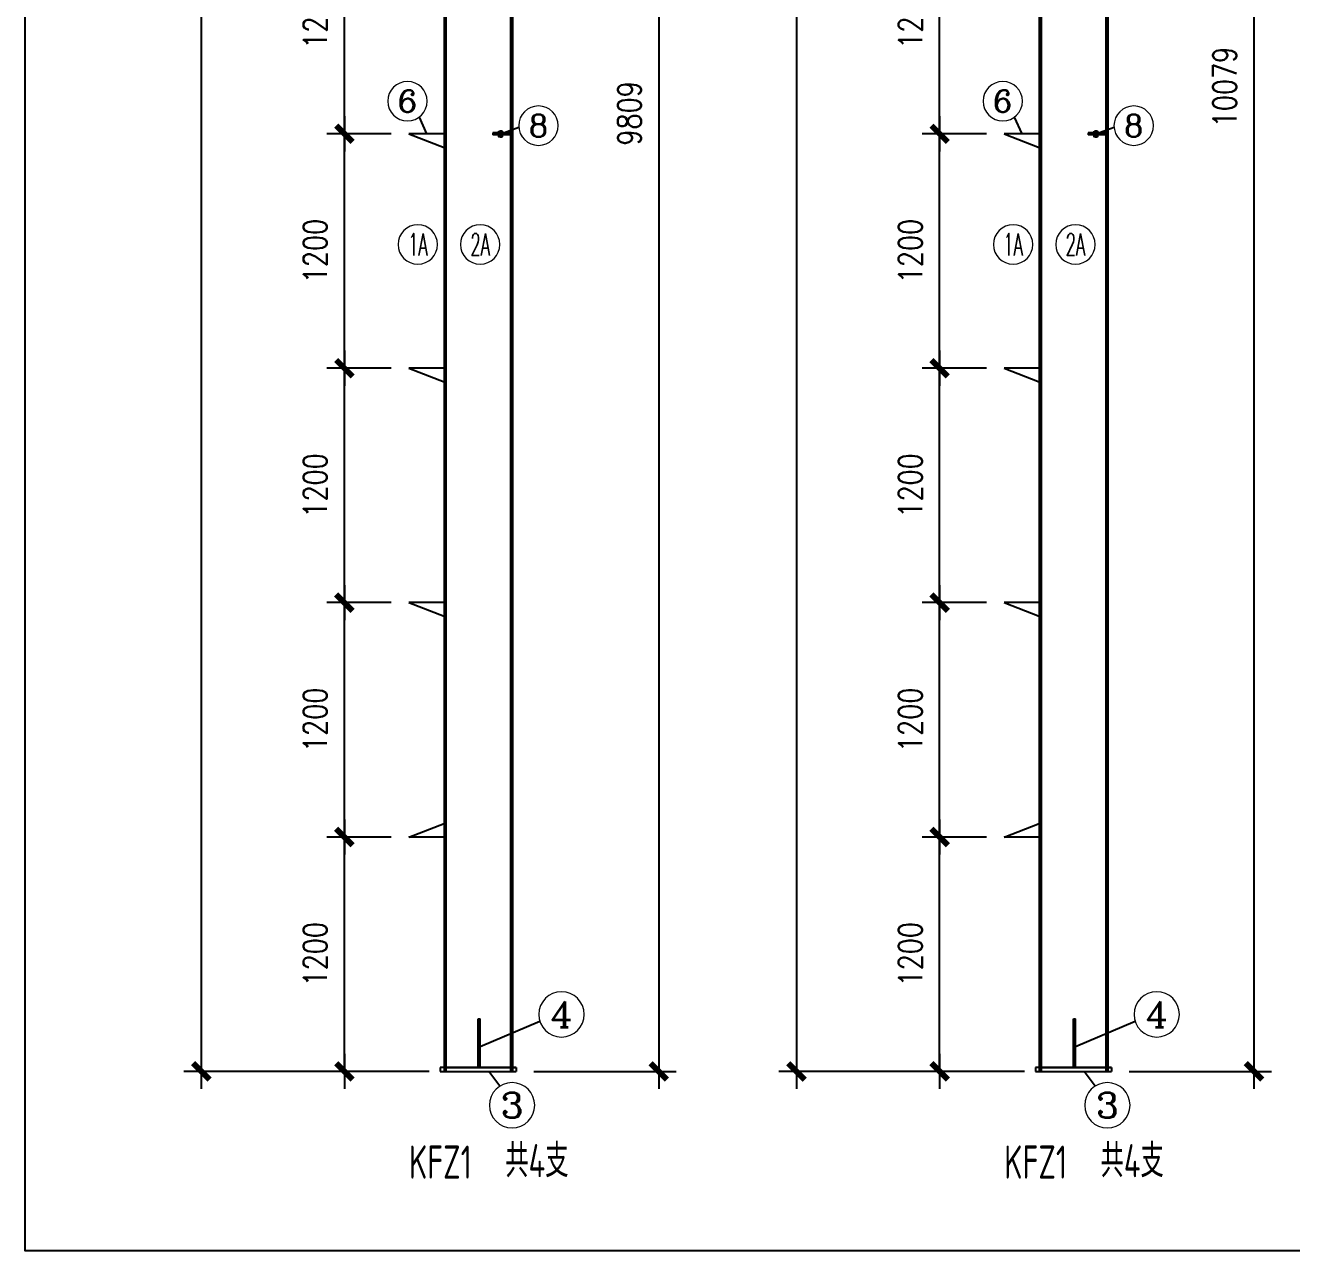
# Model space of a CAD drawing. Header units: millimetres. Extents: x 1471994 to 4527627, y -5186613 to -1927582.
# Drawn here: x 1494808 to 1501290, y -2013456 to -2007183 of the extents above; entities that cross this region are included whole.
import ezdxf
from ezdxf.enums import TextEntityAlignment as Align

# ---------------------------------------------------------------- set-up
doc = ezdxf.new("R2010")
doc.units = ezdxf.units.MM
doc.header["$LTSCALE"] = 1000
doc.header["$PDMODE"] = 34
doc.layers.add('钢架', color=7, linetype='Continuous', lineweight=25)
doc.styles.add('COMPLEX', font='COMPLEX')
doc.styles.add('DIM_FONT', font='simplex.shx', dxfattribs={"width": 0.8, "bigfont": 'hztxt.shx'})
doc.styles.add('TSSD_Label', font='Tssdeng.shx', dxfattribs={"width": 0.7, "bigfont": 'hztxt.shx'})
doc.dimstyles.new('WGH(1)', dxfattribs={"dimscale": 1.2, "dimtxt": 100, "dimasz": 0.5, "dimexe": 75, "dimexo": 75, "dimgap": 75, "dimtad": 1, "dimdec": 0, "dimzin": 0, "dimdsep": 46, "dimtxsty": 'DIM_FONT', "dimblk1": '_DIMX', "dimblk2": '_DIMX', "dimsah": 1, "dimcen": 0.09, "dimclrd": 3, "dimclre": 3, "dimclrt": 7, "dimadec": 0, "dimazin": 0, "dimtfac": 1, "dimtdec": 0, "dimtix": 1, "dimtmove": 2, "dimatfit": 3, "dimldrblk": '_DIMX', "dimfxl": 1, "dimtolj": 1, "dimtzin": 0, "dimarcsym": 0})

# ---------------------------------------------------------------- blocks, each defined once
blk = doc.blocks.new('_DIMX')
blk.add_line((-150, 0), (150, 0))
at = {"const_width": 50}
blk.add_lwpolyline([(-70, -70), (70, 70)], dxfattribs=at)
blk = doc.blocks.new('*D672')
at = {"color": 3, "lineweight": -2}
for p, q in [((1496501.2, -2001308.3), (1495618.7, -2001308.3)), ((1495708.7, -2001308.9), (1495708.7, -2012537.7)), ((1496875.2, -2012538.3), (1495618.7, -2012538.3))]:
    blk.add_line(p, q, dxfattribs=at)
at = {"layer": 'Defpoints', "color": 0}
for p in [(1496591.2, -2001308.3), (1495708.7, -2012538.3), (1496965.2, -2012538.3)]:
    blk.add_point(p, dxfattribs=at)
at = {"color": 3, "lineweight": -2, "xscale": 0.6, "yscale": 0.6, "zscale": 0.6}
for p, rotation in [((1495708.7, -2001308.3), 90), ((1495708.7, -2012538.3), 270)]:
    blk.add_blockref('_DIMX', p, dxfattribs=dict(at, rotation=rotation))
at = {"color": 7, "insert": (1495558.7, -2006923.3), "char_height": 120, "attachment_point": 5, "rotation": 90, "style": 'DIM_FONT'}
blk.add_mtext('\\A1;11230', dxfattribs=at)
blk = doc.blocks.new('*D673')
at = {"color": 3, "lineweight": -2}
for p, q in [((1496681.2, -2011338.3), (1496351.2, -2011338.3)), ((1496441.2, -2012537.7), (1496441.2, -2011338.9)), ((1496681.2, -2012538.3), (1496351.2, -2012538.3))]:
    blk.add_line(p, q, dxfattribs=at)
at = {"layer": 'Defpoints', "color": 0}
for p in [(1496441.2, -2011338.3), (1496771.2, -2011338.3), (1496771.2, -2012538.3)]:
    blk.add_point(p, dxfattribs=at)
at = {"color": 3, "lineweight": -2, "xscale": 0.6, "yscale": 0.6, "zscale": 0.6}
for p, rotation in [((1496441.2, -2011338.3), 90), ((1496441.2, -2012538.3), 270)]:
    blk.add_blockref('_DIMX', p, dxfattribs=dict(at, rotation=rotation))
at = {"color": 7, "insert": (1496291.2, -2011938.3), "char_height": 120, "attachment_point": 5, "rotation": 90, "style": 'DIM_FONT'}
blk.add_mtext('\\A1;1200', dxfattribs=at)
blk = doc.blocks.new('*D674')
at = {"color": 3, "lineweight": -2}
for p, q in [((1496681.2, -2010138.3), (1496351.2, -2010138.3)), ((1496441.2, -2011337.7), (1496441.2, -2010138.9)), ((1496681.2, -2011338.3), (1496351.2, -2011338.3))]:
    blk.add_line(p, q, dxfattribs=at)
at = {"layer": 'Defpoints', "color": 0}
for p in [(1496441.2, -2010138.3), (1496771.2, -2010138.3), (1496771.2, -2011338.3)]:
    blk.add_point(p, dxfattribs=at)
at = {"color": 3, "lineweight": -2, "xscale": 0.6, "yscale": 0.6, "zscale": 0.6}
for p, rotation in [((1496441.2, -2010138.3), 90), ((1496441.2, -2011338.3), 270)]:
    blk.add_blockref('_DIMX', p, dxfattribs=dict(at, rotation=rotation))
at = {"color": 7, "insert": (1496291.2, -2010738.3), "char_height": 120, "attachment_point": 5, "rotation": 90, "style": 'DIM_FONT'}
blk.add_mtext('\\A1;1200', dxfattribs=at)
blk = doc.blocks.new('*D675')
at = {"color": 3, "lineweight": -2}
for p, q in [((1496681.2, -2008938.3), (1496351.2, -2008938.3)), ((1496441.2, -2010137.7), (1496441.2, -2008938.9)), ((1496681.2, -2010138.3), (1496351.2, -2010138.3))]:
    blk.add_line(p, q, dxfattribs=at)
at = {"layer": 'Defpoints', "color": 0}
for p in [(1496441.2, -2008938.3), (1496771.2, -2008938.3), (1496771.2, -2010138.3)]:
    blk.add_point(p, dxfattribs=at)
at = {"color": 3, "lineweight": -2, "xscale": 0.6, "yscale": 0.6, "zscale": 0.6}
for p, rotation in [((1496441.2, -2008938.3), 90), ((1496441.2, -2010138.3), 270)]:
    blk.add_blockref('_DIMX', p, dxfattribs=dict(at, rotation=rotation))
at = {"color": 7, "insert": (1496291.2, -2009538.3), "char_height": 120, "attachment_point": 5, "rotation": 90, "style": 'DIM_FONT'}
blk.add_mtext('\\A1;1200', dxfattribs=at)
blk = doc.blocks.new('*D676')
at = {"color": 3, "lineweight": -2}
for p, q in [((1496681.2, -2007738.3), (1496351.2, -2007738.3)), ((1496441.2, -2008937.7), (1496441.2, -2007738.9)), ((1496681.2, -2008938.3), (1496351.2, -2008938.3))]:
    blk.add_line(p, q, dxfattribs=at)
at = {"layer": 'Defpoints', "color": 0}
for p in [(1496441.2, -2007738.3), (1496771.2, -2007738.3), (1496771.2, -2008938.3)]:
    blk.add_point(p, dxfattribs=at)
at = {"color": 3, "lineweight": -2, "xscale": 0.6, "yscale": 0.6, "zscale": 0.6}
for p, rotation in [((1496441.2, -2007738.3), 90), ((1496441.2, -2008938.3), 270)]:
    blk.add_blockref('_DIMX', p, dxfattribs=dict(at, rotation=rotation))
at = {"color": 7, "insert": (1496291.2, -2008338.3), "char_height": 120, "attachment_point": 5, "rotation": 90, "style": 'DIM_FONT'}
blk.add_mtext('\\A1;1200', dxfattribs=at)
blk = doc.blocks.new('*D677')
at = {"color": 3, "lineweight": -2}
for p, q in [((1496681.2, -2006538.3), (1496351.2, -2006538.3)), ((1496441.2, -2007737.7), (1496441.2, -2006538.9)), ((1496681.2, -2007738.3), (1496351.2, -2007738.3))]:
    blk.add_line(p, q, dxfattribs=at)
at = {"layer": 'Defpoints', "color": 0}
for p in [(1496441.2, -2006538.3), (1496771.2, -2006538.3), (1496771.2, -2007738.3)]:
    blk.add_point(p, dxfattribs=at)
at = {"color": 3, "lineweight": -2, "xscale": 0.6, "yscale": 0.6, "zscale": 0.6}
for p, rotation in [((1496441.2, -2006538.3), 90), ((1496441.2, -2007738.3), 270)]:
    blk.add_blockref('_DIMX', p, dxfattribs=dict(at, rotation=rotation))
at = {"color": 7, "insert": (1496291.2, -2007138.3), "char_height": 120, "attachment_point": 5, "rotation": 90, "style": 'DIM_FONT'}
blk.add_mtext('\\A1;1200', dxfattribs=at)
blk = doc.blocks.new('轴线标号')
at = {"lineweight": 13}
blk.add_circle((0, 0), 0.5, dxfattribs=at)
at = {"layer": '钢架', "lineweight": 13, "style": 'COMPLEX', "width": 1.041667}
blk.add_attdef('A', text='', height=0.56, dxfattribs=at).set_placement((-0.25, -0.28), (0.25, -0.28), align=Align.FIT)
blk = doc.blocks.new('*D700')
at = {"color": 3, "lineweight": -2}
for p, q in [((1497404.3, -2002729.3), (1498140, -2002729.3)), ((1498050, -2002729.9), (1498050, -2012537.7)), ((1497411.2, -2012538.3), (1498140, -2012538.3))]:
    blk.add_line(p, q, dxfattribs=at)
at = {"layer": 'Defpoints', "color": 0}
for p in [(1497314.3, -2002729.3), (1497321.2, -2012538.3), (1498050, -2012538.3)]:
    blk.add_point(p, dxfattribs=at)
at = {"color": 3, "lineweight": -2, "xscale": 0.6, "yscale": 0.6, "zscale": 0.6}
for p, rotation in [((1498050, -2002729.3), 90), ((1498050, -2012538.3), 270)]:
    blk.add_blockref('_DIMX', p, dxfattribs=dict(at, rotation=rotation))
at = {"color": 7, "insert": (1497900, -2007633.8), "char_height": 120, "attachment_point": 5, "rotation": 90, "style": 'DIM_FONT'}
blk.add_mtext('\\A1;9809', dxfattribs=at)
blk = doc.blocks.new('*D701')
at = {"color": 3, "lineweight": -2}
for p, q in [((1499548.1, -2001308.3), (1498665.6, -2001308.3)), ((1498755.6, -2001308.9), (1498755.6, -2012537.7)), ((1499922.1, -2012538.3), (1498665.6, -2012538.3))]:
    blk.add_line(p, q, dxfattribs=at)
at = {"layer": 'Defpoints', "color": 0}
for p in [(1499638.1, -2001308.3), (1498755.6, -2012538.3), (1500012.1, -2012538.3)]:
    blk.add_point(p, dxfattribs=at)
at = {"color": 3, "lineweight": -2, "xscale": 0.6, "yscale": 0.6, "zscale": 0.6}
for p, rotation in [((1498755.6, -2001308.3), 90), ((1498755.6, -2012538.3), 270)]:
    blk.add_blockref('_DIMX', p, dxfattribs=dict(at, rotation=rotation))
at = {"color": 7, "insert": (1498605.6, -2006923.3), "char_height": 120, "attachment_point": 5, "rotation": 90, "style": 'DIM_FONT'}
blk.add_mtext('\\A1;11230', dxfattribs=at)
blk = doc.blocks.new('*D705')
at = {"color": 3, "lineweight": -2}
for p, q in [((1499728.1, -2011338.3), (1499398.1, -2011338.3)), ((1499488.1, -2012537.7), (1499488.1, -2011338.9)), ((1499728.1, -2012538.3), (1499398.1, -2012538.3))]:
    blk.add_line(p, q, dxfattribs=at)
at = {"layer": 'Defpoints', "color": 0}
for p in [(1499488.1, -2011338.3), (1499818.1, -2011338.3), (1499818.1, -2012538.3)]:
    blk.add_point(p, dxfattribs=at)
at = {"color": 3, "lineweight": -2, "xscale": 0.6, "yscale": 0.6, "zscale": 0.6}
for p, rotation in [((1499488.1, -2011338.3), 90), ((1499488.1, -2012538.3), 270)]:
    blk.add_blockref('_DIMX', p, dxfattribs=dict(at, rotation=rotation))
at = {"color": 7, "insert": (1499338.1, -2011938.3), "char_height": 120, "attachment_point": 5, "rotation": 90, "style": 'DIM_FONT'}
blk.add_mtext('\\A1;1200', dxfattribs=at)
blk = doc.blocks.new('*D706')
at = {"color": 3, "lineweight": -2}
for p, q in [((1499728.1, -2010138.3), (1499398.1, -2010138.3)), ((1499488.1, -2011337.7), (1499488.1, -2010138.9)), ((1499728.1, -2011338.3), (1499398.1, -2011338.3))]:
    blk.add_line(p, q, dxfattribs=at)
at = {"layer": 'Defpoints', "color": 0}
for p in [(1499488.1, -2010138.3), (1499818.1, -2010138.3), (1499818.1, -2011338.3)]:
    blk.add_point(p, dxfattribs=at)
at = {"color": 3, "lineweight": -2, "xscale": 0.6, "yscale": 0.6, "zscale": 0.6}
for p, rotation in [((1499488.1, -2010138.3), 90), ((1499488.1, -2011338.3), 270)]:
    blk.add_blockref('_DIMX', p, dxfattribs=dict(at, rotation=rotation))
at = {"color": 7, "insert": (1499338.1, -2010738.3), "char_height": 120, "attachment_point": 5, "rotation": 90, "style": 'DIM_FONT'}
blk.add_mtext('\\A1;1200', dxfattribs=at)
blk = doc.blocks.new('*D707')
at = {"color": 3, "lineweight": -2}
for p, q in [((1499728.1, -2008938.3), (1499398.1, -2008938.3)), ((1499488.1, -2010137.7), (1499488.1, -2008938.9)), ((1499728.1, -2010138.3), (1499398.1, -2010138.3))]:
    blk.add_line(p, q, dxfattribs=at)
at = {"layer": 'Defpoints', "color": 0}
for p in [(1499488.1, -2008938.3), (1499818.1, -2008938.3), (1499818.1, -2010138.3)]:
    blk.add_point(p, dxfattribs=at)
at = {"color": 3, "lineweight": -2, "xscale": 0.6, "yscale": 0.6, "zscale": 0.6}
for p, rotation in [((1499488.1, -2008938.3), 90), ((1499488.1, -2010138.3), 270)]:
    blk.add_blockref('_DIMX', p, dxfattribs=dict(at, rotation=rotation))
at = {"color": 7, "insert": (1499338.1, -2009538.3), "char_height": 120, "attachment_point": 5, "rotation": 90, "style": 'DIM_FONT'}
blk.add_mtext('\\A1;1200', dxfattribs=at)
blk = doc.blocks.new('*D708')
at = {"color": 3, "lineweight": -2}
for p, q in [((1499728.1, -2007738.3), (1499398.1, -2007738.3)), ((1499488.1, -2008937.7), (1499488.1, -2007738.9)), ((1499728.1, -2008938.3), (1499398.1, -2008938.3))]:
    blk.add_line(p, q, dxfattribs=at)
at = {"layer": 'Defpoints', "color": 0}
for p in [(1499488.1, -2007738.3), (1499818.1, -2007738.3), (1499818.1, -2008938.3)]:
    blk.add_point(p, dxfattribs=at)
at = {"color": 3, "lineweight": -2, "xscale": 0.6, "yscale": 0.6, "zscale": 0.6}
for p, rotation in [((1499488.1, -2007738.3), 90), ((1499488.1, -2008938.3), 270)]:
    blk.add_blockref('_DIMX', p, dxfattribs=dict(at, rotation=rotation))
at = {"color": 7, "insert": (1499338.1, -2008338.3), "char_height": 120, "attachment_point": 5, "rotation": 90, "style": 'DIM_FONT'}
blk.add_mtext('\\A1;1200', dxfattribs=at)
blk = doc.blocks.new('*D709')
at = {"color": 3, "lineweight": -2}
for p, q in [((1499728.1, -2006538.3), (1499398.1, -2006538.3)), ((1499488.1, -2007737.7), (1499488.1, -2006538.9)), ((1499728.1, -2007738.3), (1499398.1, -2007738.3))]:
    blk.add_line(p, q, dxfattribs=at)
at = {"layer": 'Defpoints', "color": 0}
for p in [(1499488.1, -2006538.3), (1499818.1, -2006538.3), (1499818.1, -2007738.3)]:
    blk.add_point(p, dxfattribs=at)
at = {"color": 3, "lineweight": -2, "xscale": 0.6, "yscale": 0.6, "zscale": 0.6}
for p, rotation in [((1499488.1, -2006538.3), 90), ((1499488.1, -2007738.3), 270)]:
    blk.add_blockref('_DIMX', p, dxfattribs=dict(at, rotation=rotation))
at = {"color": 7, "insert": (1499338.1, -2007138.3), "char_height": 120, "attachment_point": 5, "rotation": 90, "style": 'DIM_FONT'}
blk.add_mtext('\\A1;1200', dxfattribs=at)
blk = doc.blocks.new('*D704')
at = {"color": 3, "lineweight": -2}
for p, q in [((1500451.2, -2002459.3), (1501186.9, -2002459.3)), ((1501096.9, -2002459.9), (1501096.9, -2012537.7)), ((1500458.1, -2012538.3), (1501186.9, -2012538.3))]:
    blk.add_line(p, q, dxfattribs=at)
at = {"layer": 'Defpoints', "color": 0}
for p in [(1500361.2, -2002459.3), (1500368.1, -2012538.3), (1501096.9, -2012538.3)]:
    blk.add_point(p, dxfattribs=at)
at = {"color": 3, "lineweight": -2, "xscale": 0.6, "yscale": 0.6, "zscale": 0.6}
for p, rotation in [((1501096.9, -2002459.3), 90), ((1501096.9, -2012538.3), 270)]:
    blk.add_blockref('_DIMX', p, dxfattribs=dict(at, rotation=rotation))
at = {"color": 7, "insert": (1500946.9, -2007498.8), "char_height": 120, "attachment_point": 5, "rotation": 90, "style": 'DIM_FONT'}
blk.add_mtext('\\A1;10079', dxfattribs=at)

msp = doc.modelspace()

# ---------------------------------------------------------------- linework, layer by layer
for p, q in [((1499998.1, -2002459.3), (1499998.1, -2012538.3)), ((1500008.1, -2002459.3), (1500008.1, -2012538.3)), ((1500338.1, -2002459.3), (1500338.1, -2012538.3)), ((1500348.1, -2002459.3), (1500348.1, -2012538.3)), ((1496951.2, -2002538.3), (1496951.2, -2012538.3)), ((1496961.2, -2002729.3), (1496961.2, -2012538.3)), ((1497291.2, -2002729.3), (1497291.2, -2012538.3)), ((1497301.2, -2002729.3), (1497301.2, -2012538.3)), ((1496823.4, -2007653.1), (1496861.2, -2007738.3)), ((1499870.3, -2007653.1), (1499908.1, -2007738.3)), ((1496951.2, -2007738.3), (1496771.2, -2007738.3)), ((1496771.2, -2007738.3), (1496951.2, -2007808.3)), ((1497291.2, -2007733.3), (1497201.2, -2007733.3)), ((1497201.2, -2007733.3), (1497201.2, -2007738.3)), ((1497201.2, -2007733.3), (1497201.2, -2007743.3)), ((1497291.2, -2007738.3), (1497201.2, -2007738.3)), ((1497291.2, -2007743.3), (1497201.2, -2007743.3)), ((1497333.9, -2007706), (1497241.2, -2007739.6)), ((1497241.2, -2007719.9), (1497241.2, -2007759.2)), ((1499998.1, -2007738.3), (1499818.1, -2007738.3)), ((1499818.1, -2007738.3), (1499998.1, -2007808.3)), ((1500338.1, -2007733.3), (1500248.1, -2007733.3)), ((1500248.1, -2007733.3), (1500248.1, -2007738.3)), ((1500248.1, -2007733.3), (1500248.1, -2007743.3)), ((1500338.1, -2007738.3), (1500248.1, -2007738.3)), ((1500338.1, -2007743.3), (1500248.1, -2007743.3)), ((1500380.8, -2007706), (1500288.1, -2007739.6)), ((1500288.1, -2007719.9), (1500288.1, -2007759.2)), ((1496951.2, -2008938.3), (1496771.2, -2008938.3)), ((1496771.2, -2008938.3), (1496951.2, -2009008.3)), ((1499998.1, -2008938.3), (1499818.1, -2008938.3)), ((1499818.1, -2008938.3), (1499998.1, -2009008.3)), ((1496951.2, -2010138.3), (1496771.2, -2010138.3)), ((1496771.2, -2010138.3), (1496951.2, -2010208.3)), ((1499998.1, -2010138.3), (1499818.1, -2010138.3)), ((1499818.1, -2010138.3), (1499998.1, -2010208.3)), ((1496771.2, -2011338.3), (1496951.2, -2011268.3)), ((1499818.1, -2011338.3), (1499998.1, -2011268.3)), ((1496951.2, -2011338.3), (1496771.2, -2011338.3)), ((1499998.1, -2011338.3), (1499818.1, -2011338.3)), ((1497126.2, -2012518.3), (1497126.2, -2012268.3)), ((1497126.2, -2012268.3), (1497136.2, -2012268.3)), ((1497136.2, -2012518.3), (1497136.2, -2012268.3)), ((1497442.4, -2012283.1), (1497136.2, -2012411.9)), ((1500173.1, -2012518.3), (1500173.1, -2012268.3)), ((1500173.1, -2012268.3), (1500183.1, -2012268.3)), ((1500183.1, -2012518.3), (1500183.1, -2012268.3)), ((1500489.3, -2012283.1), (1500183.1, -2012411.9)), ((1496951.2, -2012518.3), (1496931.2, -2012518.3)), ((1496931.2, -2012518.3), (1496931.2, -2012538.3)), ((1497321.2, -2012518.3), (1496931.2, -2012518.3)), ((1496931.2, -2012538.3), (1497321.2, -2012538.3)), ((1496951.2, -2012518.3), (1497321.2, -2012518.3)), ((1496951.2, -2012538.3), (1497321.2, -2012538.3)), ((1497237.6, -2012613.5), (1497180.1, -2012538.3)), ((1497321.2, -2012518.3), (1497321.2, -2012538.3)), ((1499998.1, -2012518.3), (1499978.1, -2012518.3)), ((1499978.1, -2012518.3), (1499978.1, -2012538.3)), ((1500368.1, -2012518.3), (1499978.1, -2012518.3)), ((1499978.1, -2012538.3), (1500368.1, -2012538.3)), ((1499998.1, -2012518.3), (1500368.1, -2012518.3)), ((1499998.1, -2012538.3), (1500368.1, -2012538.3)), ((1500284.5, -2012613.5), (1500227, -2012538.3)), ((1500368.1, -2012518.3), (1500368.1, -2012538.3))]:
    msp.add_line(p, q)
for points in [[(1494808, -2000746.3), (1509959.5, -2000746.3), (1509959.5, -2013456), (1494808, -2013456)], [(1497232.3, -2007724.7), (1497249.1, -2007724.7), (1497249.1, -2007753.1), (1497232.3, -2007753.1)], [(1500279.2, -2007724.7), (1500296.1, -2007724.7), (1500296.1, -2007753.1), (1500279.2, -2007753.1)]]:
    msp.add_lwpolyline(points, close=True)

# ---------------------------------------------------------------- block references
ref = msp.add_blockref('轴线标号', (1496763.9, -2007571.5), dxfattribs=dict(xscale=-201.8218843135983, yscale=201.8218843135983, zscale=201.8218843136332))
ref.add_attrib('A', '6', dxfattribs={"layer": '钢架', "lineweight": 13, "height": 113, "style": 'COMPLEX', "width": 1.339286}).set_placement((1496713.5, -2007628), (1496814.4, -2007628), align=Align.FIT)
ref = msp.add_blockref('轴线标号', (1499810.9, -2007571.5), dxfattribs=dict(xscale=-201.8218843135983, yscale=201.8218843135983, zscale=201.8218843136332))
ref.add_attrib('A', '6', dxfattribs={"layer": '钢架', "lineweight": 13, "height": 113, "style": 'COMPLEX', "width": 1.339286}).set_placement((1499760.4, -2007628), (1499861.3, -2007628), align=Align.FIT)
ref = msp.add_blockref('轴线标号', (1497434.3, -2007696.6), dxfattribs=dict(xscale=-201.8218843135983, yscale=201.8218843135983, zscale=201.8218843136332))
ref.add_attrib('A', '8', dxfattribs={"layer": '钢架', "lineweight": 13, "height": 113, "style": 'COMPLEX', "width": 1.339286}).set_placement((1497383.9, -2007753.1), (1497484.8, -2007753.1), align=Align.FIT)
ref = msp.add_blockref('轴线标号', (1500481.3, -2007696.6), dxfattribs=dict(xscale=-201.8218843135983, yscale=201.8218843135983, zscale=201.8218843136332))
ref.add_attrib('A', '8', dxfattribs={"layer": '钢架', "lineweight": 13, "height": 113, "style": 'COMPLEX', "width": 1.339286}).set_placement((1500430.8, -2007753.1), (1500531.7, -2007753.1), align=Align.FIT)
ref = msp.add_blockref('轴线标号', (1496817, -2008304.6), dxfattribs=dict(xscale=-201.8218843135983, yscale=201.8218843135983, zscale=201.8218843136332))
ref.add_attrib('A', '1A', dxfattribs={"layer": '钢架', "lineweight": 13, "height": 113.02, "style": 'COMPLEX', "width": 0.568182}).set_placement((1496766.6, -2008361.1), (1496867.5, -2008361.1), align=Align.FIT)
ref = msp.add_blockref('轴线标号', (1497136.1, -2008304.6), dxfattribs=dict(xscale=-201.8218843135983, yscale=201.8218843135983, zscale=201.8218843136332))
ref.add_attrib('A', '2A', dxfattribs={"layer": '钢架', "lineweight": 13, "height": 113.02, "style": 'COMPLEX', "width": 0.493421}).set_placement((1497085.7, -2008361.1), (1497186.6, -2008361.1), align=Align.FIT)
ref = msp.add_blockref('轴线标号', (1499863.9, -2008304.6), dxfattribs=dict(xscale=-201.8218843135983, yscale=201.8218843135983, zscale=201.8218843136332))
ref.add_attrib('A', '1A', dxfattribs={"layer": '钢架', "lineweight": 13, "height": 113.02, "style": 'COMPLEX', "width": 0.568182}).set_placement((1499813.5, -2008361.1), (1499914.4, -2008361.1), align=Align.FIT)
ref = msp.add_blockref('轴线标号', (1500183, -2008304.6), dxfattribs=dict(xscale=-201.8218843135983, yscale=201.8218843135983, zscale=201.8218843136332))
ref.add_attrib('A', '2A', dxfattribs={"layer": '钢架', "lineweight": 13, "height": 113.02, "style": 'COMPLEX', "width": 0.493421}).set_placement((1500132.6, -2008361.1), (1500233.5, -2008361.1), align=Align.FIT)
ref = msp.add_blockref('轴线标号', (1497552.4, -2012246.1), dxfattribs=dict(xscale=-232.0951669606147, yscale=232.0951669606147, zscale=232.0951669606781))
ref.add_attrib('A', '4', dxfattribs={"layer": '钢架', "lineweight": 13, "height": 130, "style": 'COMPLEX', "width": 1.171875}).set_placement((1497494.4, -2012311.1), (1497610.5, -2012311.1), align=Align.FIT)
ref = msp.add_blockref('轴线标号', (1500599.3, -2012246.1), dxfattribs=dict(xscale=-232.0951669606147, yscale=232.0951669606147, zscale=232.0951669606781))
ref.add_attrib('A', '4', dxfattribs={"layer": '钢架', "lineweight": 13, "height": 130, "style": 'COMPLEX', "width": 1.171875}).set_placement((1500541.3, -2012311.1), (1500657.4, -2012311.1), align=Align.FIT)
ref = msp.add_blockref('轴线标号', (1497299.5, -2012711.7), dxfattribs=dict(xscale=-232.0951669606147, yscale=232.0951669606147, zscale=232.0951669606781))
ref.add_attrib('A', '3', dxfattribs={"layer": '钢架', "lineweight": 13, "height": 130, "style": 'COMPLEX', "width": 1.339286}).set_placement((1497241.5, -2012776.7), (1497357.5, -2012776.7), align=Align.FIT)
ref = msp.add_blockref('轴线标号', (1500346.4, -2012711.7), dxfattribs=dict(xscale=-232.0951669606147, yscale=232.0951669606147, zscale=232.0951669606781))
ref.add_attrib('A', '3', dxfattribs={"layer": '钢架', "lineweight": 13, "height": 130, "style": 'COMPLEX', "width": 1.339286}).set_placement((1500288.4, -2012776.7), (1500404.4, -2012776.7), align=Align.FIT)

# ---------------------------------------------------------------- texts
at = {"lineweight": -3, "style": 'TSSD_Label', "width": 0.7}
for p in [(1496771.4, -2013087.5), (1499818.3, -2013087.5)]:
    msp.add_text('KFZ1', height=170.03, dxfattribs=at).set_placement(p)
at = {"lineweight": -3, "char_height": 170.03, "attachment_point": 1, "style": 'TSSD_Label'}
for insert in [(1497264.8, -2012910.2), (1500311.7, -2012910.2)]:
    msp.add_mtext_dynamic_manual_height_columns('共4支', width=1506.743, gutter_width=12.5, heights=[336], dxfattribs=dict(at, insert=insert)).dxf.set("width", 2151.629)

# ---------------------------------------------------------------- dimensions: what is measured, and where the dimension line sits
for base, p1, p2, picture, middle in [((1495708.7, -2012538.3), (1496591.2, -2001308.3), (1496965.2, -2012538.3), '*D672', (1495558.7, -2006923.3)), ((1498755.6, -2012538.3), (1499638.1, -2001308.3), (1500012.1, -2012538.3), '*D701', (1498605.6, -2006923.3)), ((1501096.9, -2012538.3), (1500361.2, -2002459.3), (1500368.1, -2012538.3), '*D704', (1500946.9, -2007498.8)), ((1498050, -2012538.3), (1497314.3, -2002729.3), (1497321.2, -2012538.3), '*D700', (1497900, -2007633.8)), ((1496441.2, -2006538.3), (1496771.2, -2007738.3), (1496771.2, -2006538.3), '*D677', (1496291.2, -2007138.3)), ((1499488.1, -2006538.3), (1499818.1, -2007738.3), (1499818.1, -2006538.3), '*D709', (1499338.1, -2007138.3)), ((1496441.2, -2007738.3), (1496771.2, -2008938.3), (1496771.2, -2007738.3), '*D676', (1496291.2, -2008338.3)), ((1499488.1, -2007738.3), (1499818.1, -2008938.3), (1499818.1, -2007738.3), '*D708', (1499338.1, -2008338.3)), ((1496441.2, -2008938.3), (1496771.2, -2010138.3), (1496771.2, -2008938.3), '*D675', (1496291.2, -2009538.3)), ((1499488.1, -2008938.3), (1499818.1, -2010138.3), (1499818.1, -2008938.3), '*D707', (1499338.1, -2009538.3)), ((1496441.2, -2010138.3), (1496771.2, -2011338.3), (1496771.2, -2010138.3), '*D674', (1496291.2, -2010738.3)), ((1499488.1, -2010138.3), (1499818.1, -2011338.3), (1499818.1, -2010138.3), '*D706', (1499338.1, -2010738.3)), ((1496441.2, -2011338.3), (1496771.2, -2012538.3), (1496771.2, -2011338.3), '*D673', (1496291.2, -2011938.3)), ((1499488.1, -2011338.3), (1499818.1, -2012538.3), (1499818.1, -2011338.3), '*D705', (1499338.1, -2011938.3))]:
    dim = msp.add_linear_dim(base=base, p1=p1, p2=p2, angle=90, dimstyle='WGH(1)')
    dim.commit()
    dim.dimension.update_dxf_attribs({"geometry": picture, "text_midpoint": middle})

doc.saveas('drawing.dxf')
